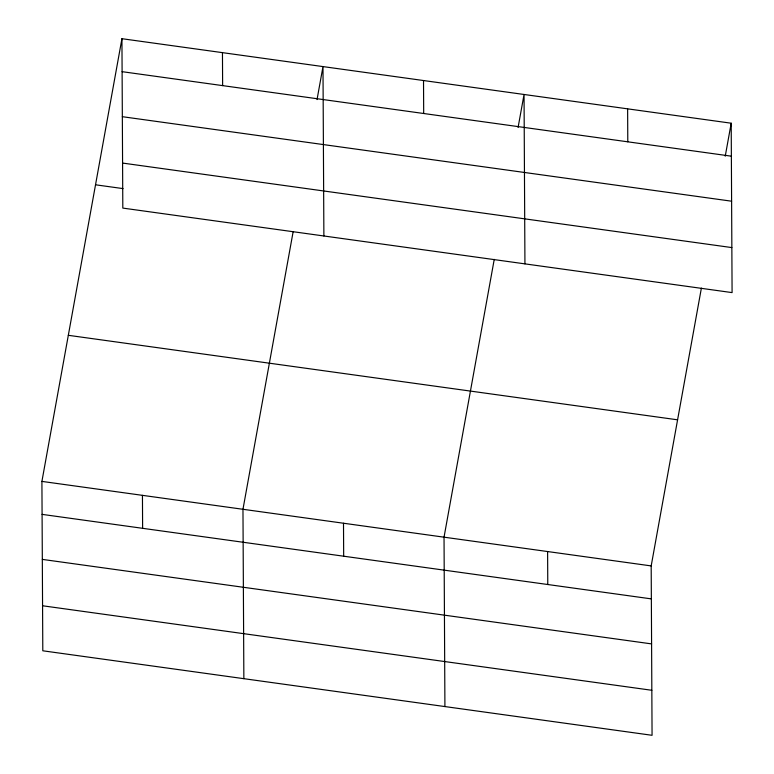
<?xml version="1.0" encoding="UTF-8"?>
<svg xmlns="http://www.w3.org/2000/svg" width="774" height="774" viewBox="0 0 774 774"><rect width="100%" height="100%" fill="white"/><g stroke="black" fill="none" stroke-linecap="round" stroke-linejoin="round"><path stroke-width="1.16" d="M701.389 288.112L651.186 565.91L652.066 735.3L42.802 650.789L41.912 481.399L121.934 38.7L731.198 123.211L732.088 292.601L122.814 208.09L121.934 38.7M293.182 231.494L242.968 509.292L243.858 678.682M317.03 99.575L322.99 66.593L323.88 235.973M494.238 259.387L444.034 537.175L444.915 706.565M518.087 127.468L524.046 94.476L524.936 263.866M725.238 156.203L731.198 123.211M122.108 71.672L731.372 156.184M122.34 116.69L731.604 201.201M122.582 163.072L731.846 247.583M95.521 184.793L123.056 188.604M68.315 335.306L677.589 419.818M41.912 481.399L651.186 565.91M42.086 514.371L651.35 598.883M42.318 559.389L651.592 643.9M42.57 605.771L651.834 690.282M627.627 108.844L627.791 141.816M547.605 551.543L547.779 584.515M423.523 80.535L423.688 113.507M343.501 523.234L343.675 556.206M222.457 52.642L222.631 85.614M142.445 495.341L142.619 528.313"/></g></svg>
